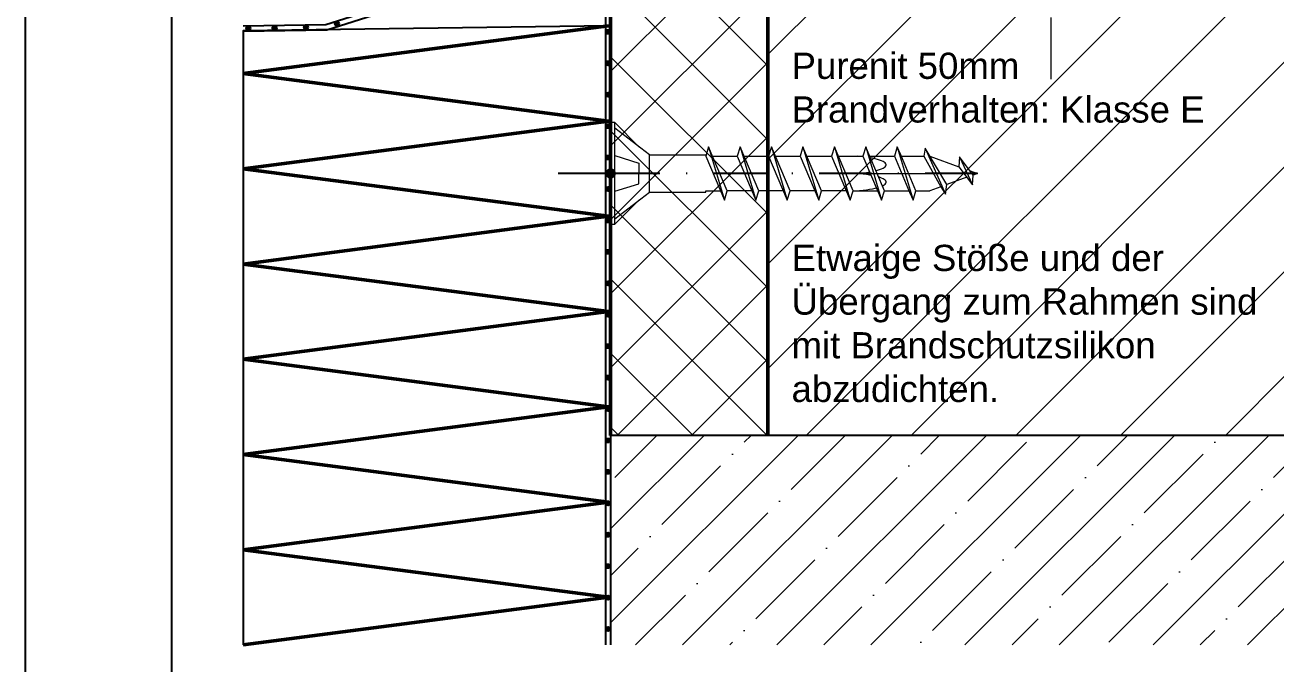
# Model space of a CAD drawing. Header units: millimetres. Extents: x 0 to 210, y 0 to 297.
# Drawn here: x 0 to 119.4, y 62.4 to 123.4 of the extents above; entities that cross this region are included whole.
import ezdxf

# ---------------------------------------------------------------- set-up
doc = ezdxf.new("R2010")
doc.units = ezdxf.units.MM
doc.linetypes.add('ACAD_ISO10W100', pattern=[18, 12, -3, 0, -3])
doc.linetypes.add('DASHDOT', pattern=[10, 5, -2.5, 0, -2.5])
for name, color, linetype, lineweight in [('AM_2', 5, 'Continuous', 50), ('AM_4', 3, 'Continuous', 25), ('AM_6', 2, 'Continuous', 35), ('AM_C', 50, 'Continuous', 50), ('Cent3', 70, 'ACAD_ISO10W100', 18), ('Cont2', 2, 'Continuous', 25), ('Cont3', 70, 'Continuous', 18)]:
    doc.layers.add(name, color=color, linetype=linetype, lineweight=lineweight)
doc.layers.add('BOUND_EXT', color=30, linetype='Continuous', plot=False)
doc.layers.add('BOUND_INT', color=30, linetype='Continuous', plot=False)
doc.styles.get("Standard").update_dxf_attribs({"font": 'ISOCP.SHX'})

# ---------------------------------------------------------------- blocks, each defined once
blk = doc.blocks.new('$$_IN')
at = {"layer": 'BOUND_INT'}
blk.add_line((14, 0), (14, 297), dxfattribs=at)
blk = doc.blocks.new('$$_EX')
at = {"layer": 'BOUND_EXT'}
blk.add_line((0, 297), (0, 0), dxfattribs=at)
blk = doc.blocks.new('CDWK_PTTYP4')
at = {"lineweight": 20}
h = blk.add_hatch(color=0, dxfattribs=at)
edge = h.paths.add_edge_path()
edge.add_arc((0, 0), 0.5, 0, 360)
blk = doc.blocks.new('SPAX 5x35mm')
at = {"layer": 'Cent3', "color": 0, "linetype": 'ByBlock', "lineweight": -2}
for p, q in [((736.79, 717.22, 2650), (739.09, 714.92, 2650)), ((740.1, 714.14, 2650), (736.79, 716.68, 2650)), ((740.1, 710.59, 2650), (740.1, 714.14, 2650)), ((745.74, 714.92, 2650), (747.24, 709.82, 2650)), ((746.12, 714.02, 2650), (748.46, 714.02, 2650)), ((748.74, 714.92, 2650), (750.24, 709.82, 2650)), ((749.12, 714.02, 2650), (751.46, 714.02, 2650)), ((751.74, 714.92, 2650), (753.24, 709.82, 2650)), ((752.12, 714.02, 2650), (754.46, 714.02, 2650)), ((754.74, 714.92, 2650), (756.24, 709.82, 2650)), ((755.12, 714.02, 2650), (757.46, 714.02, 2650)), ((757.74, 714.92, 2650), (759.24, 709.82, 2650)), ((758.12, 714.02, 2650), (759.98, 714.02, 2650)), ((760.14, 714, 2650), (759.95, 714.02, 2650)), ((759.98, 714.02, 2650), (760.46, 714.02, 2650)), ((760.48, 713.96, 2650), (760.14, 714, 2650)), ((760.74, 714.92, 2650), (760.46, 714.02, 2650)), ((760.46, 714.02, 2650), (761.91, 710.59, 2650)), ((760.74, 714.92, 2650), (762.24, 709.82, 2650)), ((761.07, 714.14, 2650), (760.74, 714.92, 2650)), ((762.52, 710.72, 2650), (761.07, 714.14, 2650)), ((761.12, 714.02, 2650), (763.46, 714.02, 2650)), ((761.36, 713.82, 2650), (761.19, 713.85, 2650)), ((761.62, 713.77, 2650), (761.36, 713.82, 2650)), ((763.74, 714.92, 2650), (763.46, 714.02, 2650)), ((763.46, 714.02, 2650), (764.91, 710.59, 2650)), ((763.74, 714.92, 2650), (765.24, 709.82, 2650)), ((764.07, 714.14, 2650), (763.74, 714.92, 2650)), ((765.52, 710.72, 2650), (764.07, 714.14, 2650)), ((764.12, 714.02, 2650), (766.26, 714.02, 2650)), ((766.39, 714.79, 2650), (766.26, 714.02, 2650)), ((766.26, 714.02, 2650), (767.9, 711.09, 2650)), ((766.39, 714.79, 2650), (768.33, 710.38, 2650)), ((766.86, 714.02, 2650), (769.62, 713.01, 2650)), ((769.68, 713.95, 2650), (770.93, 711.28, 2650)), ((761.85, 713.71, 2650), (761.62, 713.77, 2650)), ((761.71, 712.64, 2650), (761.85, 712.67, 2650)), ((762.05, 713.65, 2650), (761.85, 713.71, 2650)), ((761.85, 712.67, 2650), (762.05, 712.73, 2650)), ((762.23, 713.58, 2650), (762.05, 713.65, 2650)), ((762.05, 712.73, 2650), (762.23, 712.8, 2650)), ((762.38, 713.51, 2650), (762.23, 713.58, 2650)), ((762.23, 712.8, 2650), (762.38, 712.87, 2650)), ((762.5, 713.44, 2650), (762.38, 713.51, 2650)), ((762.38, 712.87, 2650), (762.5, 712.94, 2650)), ((762.6, 713.37, 2650), (762.5, 713.44, 2650)), ((762.5, 712.94, 2650), (762.6, 713.01, 2650)), ((762.66, 713.3, 2650), (762.6, 713.37, 2650)), ((762.6, 713.01, 2650), (762.66, 713.08, 2650)), ((762.69, 713.23, 2650), (762.66, 713.3, 2650)), ((762.66, 713.08, 2650), (762.69, 713.15, 2650)), ((762.69, 713.15, 2650), (762.69, 713.23, 2650)), ((759.95, 712.37, 2650), (760.14, 712.38, 2650)), ((760.14, 712.35, 2650), (759.95, 712.37, 2650)), ((759.98, 712.37, 2650), (761.16, 712.37, 2650)), ((760.14, 712.38, 2650), (760.48, 712.42, 2650)), ((760.48, 712.31, 2650), (760.14, 712.35, 2650)), ((760.48, 712.42, 2650), (760.79, 712.46, 2650)), ((760.79, 712.27, 2650), (760.48, 712.31, 2650)), ((760.79, 712.46, 2650), (761.09, 712.51, 2650)), ((761.09, 712.22, 2650), (760.79, 712.27, 2650)), ((761.23, 712.2, 2650), (761.09, 712.22, 2650)), ((761.16, 712.37, 2650), (761.82, 712.37, 2650)), ((761.82, 712.37, 2650), (764.16, 712.37, 2650)), ((762.05, 712, 2650), (761.97, 712.02, 2650)), ((762.23, 711.93, 2650), (762.05, 712, 2650)), ((762.38, 711.86, 2650), (762.23, 711.93, 2650)), ((762.5, 711.79, 2650), (762.38, 711.86, 2650)), ((762.6, 711.72, 2650), (762.5, 711.79, 2650)), ((762.66, 711.65, 2650), (762.6, 711.72, 2650)), ((762.6, 711.36, 2650), (762.66, 711.43, 2650)), ((762.69, 711.58, 2650), (762.66, 711.65, 2650)), ((762.66, 711.43, 2650), (762.69, 711.5, 2650)), ((762.69, 711.5, 2650), (762.69, 711.58, 2650)), ((764.16, 712.37, 2650), (764.82, 712.37, 2650)), ((764.82, 712.37, 2650), (767.19, 712.37, 2650)), ((767.19, 712.37, 2650), (767.85, 712.37, 2650)), ((767.85, 712.37, 2650), (770.11, 712.37, 2650)), ((770.38, 712, 2650), (768.48, 711.31, 2650)), ((770.11, 712.37, 2650), (770.87, 712.37, 2650)), ((770.87, 712.37, 2650), (771.39, 712.37, 2650)), ((736.79, 708.05, 2650), (740.1, 710.59, 2650)), ((749.86, 710.72, 2650), (747.52, 710.72, 2650)), ((752.86, 710.72, 2650), (750.52, 710.72, 2650)), ((755.86, 710.72, 2650), (753.52, 710.72, 2650)), ((758.86, 710.72, 2650), (756.52, 710.72, 2650)), ((759.54, 710.72, 2650), (759.52, 710.72, 2650)), ((759.52, 710.72, 2650), (759.98, 710.72, 2650)), ((759.95, 710.72, 2650), (760.14, 710.73, 2650)), ((759.98, 710.72, 2650), (761.86, 710.72, 2650)), ((760.14, 710.73, 2650), (760.48, 710.77, 2650)), ((760.48, 710.77, 2650), (760.79, 710.81, 2650)), ((760.79, 710.81, 2650), (761.09, 710.86, 2650)), ((761.09, 710.86, 2650), (761.36, 710.91, 2650)), ((761.36, 710.91, 2650), (761.62, 710.96, 2650)), ((761.62, 710.96, 2650), (761.74, 710.99, 2650)), ((761.91, 710.59, 2650), (762.24, 709.82, 2650)), ((762.24, 709.82, 2650), (762.52, 710.72, 2650)), ((762.32, 711.19, 2650), (762.38, 711.22, 2650)), ((762.38, 711.22, 2650), (762.5, 711.29, 2650)), ((762.5, 711.29, 2650), (762.6, 711.36, 2650)), ((762.52, 710.72, 2650), (764.86, 710.72, 2650)), ((764.91, 710.59, 2650), (765.24, 709.82, 2650)), ((765.24, 709.82, 2650), (765.52, 710.72, 2650)), ((765.52, 710.72, 2650), (766.86, 710.72, 2650)), ((767.9, 711.09, 2650), (766.86, 710.72, 2650)), ((767.9, 711.09, 2650), (768.33, 710.38, 2650)), ((736.79, 707.52, 2650), (739.09, 709.82, 2650))]:
    blk.add_line(p, q, dxfattribs=at)
at = {"layer": 'Cent3', "color": 0, "linetype": 'ByBlock', "lineweight": -2, "elevation": 2650}
for points in [[(736.39, 708.63), (736.39, 707.52), (736.79, 707.52), (736.79, 708.84), (736.79, 717.22), (736.39, 717.22), (736.39, 708.63)], [(736.79, 714.07), (739.09, 713.34), (739.09, 712.37)], [(740.1, 714.14), (745.46, 714.14), (745.46, 714.02)], [(745.74, 714.92), (745.46, 714.02), (747.24, 709.82)], [(747.24, 709.82), (747.52, 710.72), (745.74, 714.92)], [(748.74, 714.92), (748.46, 714.02), (750.24, 709.82)], [(750.24, 709.82), (750.52, 710.72), (748.74, 714.92)], [(751.74, 714.92), (751.46, 714.02), (753.24, 709.82)], [(753.24, 709.82), (753.52, 710.72), (751.74, 714.92)], [(754.74, 714.92), (754.46, 714.02), (756.24, 709.82)], [(756.24, 709.82), (756.52, 710.72), (754.74, 714.92)], [(757.74, 714.92), (757.46, 714.02), (759.24, 709.82)], [(759.24, 709.82), (759.52, 710.72), (757.74, 714.92)], [(768.33, 710.38), (768.48, 711.31), (766.39, 714.79)], [(769.68, 713.95), (769.62, 713.01), (770.93, 711.28)], [(770.93, 711.28), (770.99, 712.22), (769.68, 713.95)], [(770.68, 712.63), (771.39, 712.37), (770.99, 712.22)], [(736.79, 710.67), (739.09, 711.39), (739.09, 712.37)], [(740.1, 710.59), (745.46, 710.59), (745.46, 710.72), (746.86, 710.72)]]:
    blk.add_lwpolyline(points, dxfattribs=at)
at = {"layer": 'Cent3', "color": 0, "linetype": 'DASHDOT', "lineweight": -3, "elevation": 2500}
blk.add_lwpolyline([(771.39, 712.37), (736.39, 712.37), (728.89, 712.37)], dxfattribs=at)
at = {"layer": 'Cent3', "color": 0, "linetype": 'ByBlock', "lineweight": -2}
blk.add_blockref('CDWK_PTTYP4', (736.39, 712.37), dxfattribs=at)
blk = doc.blocks.new('*U132')
at = {"layer": 'AM_2'}
for p, q in [((-34.87, 54.54), (0, 59.09)), ((0, 50), (-34.87, 54.54)), ((-34.87, 45.45), (0, 50)), ((0, 40.91), (-34.87, 45.45)), ((-34.87, 36.36), (0, 40.91)), ((0, 31.82), (-34.87, 36.36)), ((-34.87, 27.27), (0, 31.82)), ((0, 22.73), (-34.87, 27.27)), ((-34.87, 18.18), (0, 22.73)), ((0, 13.64), (-34.87, 18.18)), ((-34.87, 9.09), (0, 13.64)), ((0, 4.55), (-34.87, 9.09)), ((-34.87, 0), (0, 4.55))]:
    blk.add_line(p, q, dxfattribs=at)
blk = doc.blocks.new('*U135')
at = {"layer": 'AM_4'}
h = blk.add_hatch(color=256, dxfattribs=at)
edge = h.paths.add_edge_path()
edge.add_arc((40.22, 29.04), 0.2, 0, 360)
h = blk.add_hatch(color=256, dxfattribs=at)
edge = h.paths.add_edge_path()
edge.add_arc((40.22, 26.04), 0.2, 0, 360)
h = blk.add_hatch(color=256, dxfattribs=at)
edge = h.paths.add_edge_path()
edge.add_arc((40.22, 23.04), 0.2, 0, 360)
h = blk.add_hatch(color=256, dxfattribs=at)
edge = h.paths.add_edge_path()
edge.add_arc((40.22, 20.04), 0.2, 0, 360)
h = blk.add_hatch(color=256, dxfattribs=at)
edge = h.paths.add_edge_path()
edge.add_arc((40.22, 17.04), 0.2, 0, 360)
h = blk.add_hatch(color=256, dxfattribs=at)
edge = h.paths.add_edge_path()
edge.add_arc((40.16, 14.06), 0.2, 0, 360)
h = blk.add_hatch(color=256, dxfattribs=at)
edge = h.paths.add_edge_path()
edge.add_arc((35.49, 11.39), 0.2, 0, 360)
h = blk.add_hatch(color=256, dxfattribs=at)
edge = h.paths.add_edge_path()
edge.add_arc((38.35, 11.67), 0.2, 0, 360)
h = blk.add_hatch(color=256, dxfattribs=at)
edge = h.paths.add_edge_path()
edge.add_arc((33.3, 9.8), 0.2, 0, 360)
h = blk.add_hatch(color=256, dxfattribs=at)
edge = h.paths.add_edge_path()
edge.add_arc((31.32, 7.69), 0.2, 0, 360)
h = blk.add_hatch(color=256, dxfattribs=at)
edge = h.paths.add_edge_path()
edge.add_arc((25.61, 5.88), 0.2, 0, 360)
h = blk.add_hatch(color=256, dxfattribs=at)
edge = h.paths.add_edge_path()
edge.add_arc((28.46, 6.78), 0.2, 0, 360)
h = blk.add_hatch(color=256, dxfattribs=at)
edge = h.paths.add_edge_path()
edge.add_arc((22.75, 4.97), 0.2, 0, 360)
h = blk.add_hatch(color=256, dxfattribs=at)
edge = h.paths.add_edge_path()
edge.add_arc((19.89, 4.06), 0.2, 0, 360)
h = blk.add_hatch(color=256, dxfattribs=at)
edge = h.paths.add_edge_path()
edge.add_arc((14.17, 2.24), 0.2, 0, 360)
h = blk.add_hatch(color=256, dxfattribs=at)
edge = h.paths.add_edge_path()
edge.add_arc((17.03, 3.15), 0.2, 0, 360)
h = blk.add_hatch(color=256, dxfattribs=at)
edge = h.paths.add_edge_path()
edge.add_arc((11.31, 1.34), 0.2, 0, 360)
h = blk.add_hatch(color=256, dxfattribs=at)
edge = h.paths.add_edge_path()
edge.add_arc((0, 0), 0.2, 0, 360)
h = blk.add_hatch(color=256, dxfattribs=at)
edge = h.paths.add_edge_path()
edge.add_arc((2.5, 0.04), 0.2, 0, 360)
h = blk.add_hatch(color=256, dxfattribs=at)
edge = h.paths.add_edge_path()
edge.add_arc((5.5, 0.08), 0.2, 0, 360)
h = blk.add_hatch(color=256, dxfattribs=at)
edge = h.paths.add_edge_path()
edge.add_arc((8.45, 0.43), 0.2, 0, 360)
for points in [[(-0.5, -0.26), (7.47, -0.14), (32.09, 7.67), (34.57, 11.14), (38.26, 11.14), (40.47, 14.05), (40.47, 31.14)], [(-0.5, 0.24), (7.39, 0.35), (31.78, 8.1), (34.31, 11.64), (38.01, 11.64), (39.97, 14.22), (39.97, 31.14)]]:
    blk.add_lwpolyline(points, dxfattribs=at)
for centre in [(40.22, 29.04), (40.22, 26.04), (40.22, 23.04), (40.22, 20.04), (40.22, 17.04), (40.16, 14.06), (35.49, 11.39), (38.35, 11.67), (33.3, 9.8), (31.32, 7.69), (25.61, 5.88), (28.46, 6.78), (22.75, 4.97), (19.89, 4.06), (14.17, 2.24), (17.03, 3.15), (11.31, 1.34), (0, 0), (2.5, 0.04), (5.5, 0.08), (8.45, 0.43)]:
    blk.add_circle(centre, 0.2, dxfattribs=at)
blk = doc.blocks.new('*U136')
at = {"layer": 'AM_4'}
h = blk.add_hatch(color=256, dxfattribs=at)
edge = h.paths.add_edge_path()
edge.add_arc((0, 0), 0.2, 0, 360)
h = blk.add_hatch(color=256, dxfattribs=at)
edge = h.paths.add_edge_path()
edge.add_arc((0, -2.5), 0.2, 0, 360)
h = blk.add_hatch(color=256, dxfattribs=at)
edge = h.paths.add_edge_path()
edge.add_arc((0, -5.5), 0.2, 0, 360)
h = blk.add_hatch(color=256, dxfattribs=at)
edge = h.paths.add_edge_path()
edge.add_arc((0, -8.5), 0.2, 0, 360)
h = blk.add_hatch(color=256, dxfattribs=at)
edge = h.paths.add_edge_path()
edge.add_arc((0, -11.5), 0.2, 0, 360)
h = blk.add_hatch(color=256, dxfattribs=at)
edge = h.paths.add_edge_path()
edge.add_arc((0, -14.5), 0.2, 0, 360)
h = blk.add_hatch(color=256, dxfattribs=at)
edge = h.paths.add_edge_path()
edge.add_arc((-0.6, -17.3), 0.2, 0, 360)
h = blk.add_hatch(color=256, dxfattribs=at)
edge = h.paths.add_edge_path()
edge.add_arc((-5.63, -19.25), 0.2, 0, 360)
h = blk.add_hatch(color=256, dxfattribs=at)
edge = h.paths.add_edge_path()
edge.add_arc((-2.63, -19.25), 0.2, 0, 360)
h = blk.add_hatch(color=256, dxfattribs=at)
edge = h.paths.add_edge_path()
edge.add_arc((-5.9, -21.98), 0.2, 0, 360)
h = blk.add_hatch(color=256, dxfattribs=at)
edge = h.paths.add_edge_path()
edge.add_arc((-5.9, -24.98), 0.2, 0, 360)
h = blk.add_hatch(color=256, dxfattribs=at)
edge = h.paths.add_edge_path()
edge.add_arc((-5.9, -27.98), 0.2, 0, 360)
h = blk.add_hatch(color=256, dxfattribs=at)
edge = h.paths.add_edge_path()
edge.add_arc((-5.9, -30.98), 0.2, 0, 360)
h = blk.add_hatch(color=256, dxfattribs=at)
edge = h.paths.add_edge_path()
edge.add_arc((-5.9, -33.98), 0.2, 0, 360)
h = blk.add_hatch(color=256, dxfattribs=at)
edge = h.paths.add_edge_path()
edge.add_arc((-5.9, -36.98), 0.2, 0, 360)
h = blk.add_hatch(color=256, dxfattribs=at)
edge = h.paths.add_edge_path()
edge.add_arc((-5.9, -39.98), 0.2, 0, 360)
h = blk.add_hatch(color=256, dxfattribs=at)
edge = h.paths.add_edge_path()
edge.add_arc((-5.9, -42.98), 0.2, 0, 360)
h = blk.add_hatch(color=256, dxfattribs=at)
edge = h.paths.add_edge_path()
edge.add_arc((-5.9, -45.98), 0.2, 0, 360)
h = blk.add_hatch(color=256, dxfattribs=at)
edge = h.paths.add_edge_path()
edge.add_arc((-5.9, -48.98), 0.2, 0, 360)
h = blk.add_hatch(color=256, dxfattribs=at)
edge = h.paths.add_edge_path()
edge.add_arc((-5.9, -51.98), 0.2, 0, 360)
h = blk.add_hatch(color=256, dxfattribs=at)
edge = h.paths.add_edge_path()
edge.add_arc((-5.9, -54.98), 0.2, 0, 360)
h = blk.add_hatch(color=256, dxfattribs=at)
edge = h.paths.add_edge_path()
edge.add_arc((-5.9, -57.98), 0.2, 0, 360)
h = blk.add_hatch(color=256, dxfattribs=at)
edge = h.paths.add_edge_path()
edge.add_arc((-5.9, -60.98), 0.2, 0, 360)
h = blk.add_hatch(color=256, dxfattribs=at)
edge = h.paths.add_edge_path()
edge.add_arc((-5.9, -63.98), 0.2, 0, 360)
h = blk.add_hatch(color=256, dxfattribs=at)
edge = h.paths.add_edge_path()
edge.add_arc((-5.9, -66.98), 0.2, 0, 360)
h = blk.add_hatch(color=256, dxfattribs=at)
edge = h.paths.add_edge_path()
edge.add_arc((-5.9, -69.98), 0.2, 0, 360)
h = blk.add_hatch(color=256, dxfattribs=at)
edge = h.paths.add_edge_path()
edge.add_arc((-5.9, -72.98), 0.2, 0, 360)
h = blk.add_hatch(color=256, dxfattribs=at)
edge = h.paths.add_edge_path()
edge.add_arc((-5.9, -75.98), 0.2, 0, 360)
h = blk.add_hatch(color=256, dxfattribs=at)
edge = h.paths.add_edge_path()
edge.add_arc((-5.9, -78.98), 0.2, 0, 360)
h = blk.add_hatch(color=256, dxfattribs=at)
edge = h.paths.add_edge_path()
edge.add_arc((-5.9, -81.98), 0.2, 0, 360)
h = blk.add_hatch(color=256, dxfattribs=at)
edge = h.paths.add_edge_path()
edge.add_arc((-5.9, -84.98), 0.2, 0, 360)
h = blk.add_hatch(color=256, dxfattribs=at)
edge = h.paths.add_edge_path()
edge.add_arc((-5.9, -87.98), 0.2, 0, 360)
for points in [[(-0.25, 0.5), (-0.25, -16.43), (-2.2, -19), (-6.15, -19), (-6.15, -89.5)], [(0.25, 0.5), (0.25, -16.59), (-1.95, -19.5), (-5.65, -19.5), (-5.65, -89.5)]]:
    blk.add_lwpolyline(points, dxfattribs=at)
for centre in [(0, 0), (0, -2.5), (0, -5.5), (0, -8.5), (0, -11.5), (0, -14.5), (-0.6, -17.3), (-5.63, -19.25), (-2.63, -19.25), (-5.9, -21.98), (-5.9, -24.98), (-5.9, -27.98), (-5.9, -30.98), (-5.9, -33.98), (-5.9, -36.98), (-5.9, -39.98), (-5.9, -42.98), (-5.9, -45.98), (-5.9, -48.98), (-5.9, -51.98), (-5.9, -54.98), (-5.9, -57.98), (-5.9, -60.98), (-5.9, -63.98), (-5.9, -66.98), (-5.9, -69.98), (-5.9, -72.98), (-5.9, -75.98), (-5.9, -78.98), (-5.9, -81.98), (-5.9, -84.98), (-5.9, -87.98)]:
    blk.add_circle(centre, 0.2, dxfattribs=at)

msp = doc.modelspace()

# ---------------------------------------------------------------- hatches: boundary and pattern name
at = {"layer": 'Cent3'}
h = msp.add_hatch(dxfattribs=at)
h.set_pattern_fill('_U', color=2, scale=5, angle=45, style=0, double=1, pattern_type=0)
h.set_pattern_definition([(45, (-968.72, 211.609), (-3.535534, 3.535534), []), (135, (-968.72, 211.609), (-3.535534, -3.535534), [])])
h.paths.add_polyline_path([(55.877, 84.257), (70.877, 84.257), (70.877, 134.257), (55.877, 134.257)])
h = msp.add_hatch(dxfattribs=at)
h.set_pattern_fill('JIS_WOOD', color=2, scale=10, style=0, double=1)
h.set_pattern_definition([(45, (490.3474, -469.932), (-5, 5), [])])
h.paths.add_polyline_path([(70.877, 84.257), (120.877, 84.257), (120.877, 134.257), (70.877, 134.257)])
h = msp.add_hatch(dxfattribs=at)
h.set_pattern_fill('ANSI35', color=256, style=0)
h.set_pattern_definition([(45, (-289.4725, -18.553), (-4.49013, 4.49013), []), (45, (-284.9824, -18.553), (-4.49013, 4.49013), [7.9375, -1.5875, 0, -1.5875])])
h.paths.add_polyline_path([(163.487, 84.257), (55.877, 84.257), (55.877, 64.257), (163.487, 64.257)])

# ---------------------------------------------------------------- linework, layer by layer
at = {"layer": 'AM_C', "color": 2, "linetype": 'Continuous'}
for points in [[(120.877, 134.257), (55.877, 134.257), (55.877, 84.257)], [(70.877, 84.257), (70.877, 134.257)]]:
    msp.add_lwpolyline(points, dxfattribs=at)
at = {"layer": 'Cent3', "ltscale": 0.5}
msp.add_line((97.879, 224.257), (97.879, 118.252), dxfattribs=at)
at = {"layer": 'Cont2'}
for points in [[(55.677, 123.347), (20.816, 122.857), (20.816, 64.257)], [(164.487, 84.257), (55.877, 84.257), (55.877, 64.257)]]:
    msp.add_lwpolyline(points, dxfattribs=at)

# ---------------------------------------------------------------- block references
at = {"layer": 'BOUND_INT'}
msp.add_blockref('$$_IN', (0, 0), dxfattribs=at)
at = {"layer": 'Cent3'}
for name, p in [('*U132', (55.677, 64.257)), ('SPAX 5x35mm', (-680.514, -603.109, -2650))]:
    msp.add_blockref(name, p, dxfattribs=at)
at = {"layer": 'Cont3'}
for name, p in [('$$_EX', (0, 0)), ('*U135', (21.312, 123.114)), ('*U136', (61.527, 153.757))]:
    msp.add_blockref(name, p, dxfattribs=at)

# ---------------------------------------------------------------- texts
at = {"layer": 'AM_6', "insert": (73.138, 120.785), "char_height": 3, "attachment_point": 1}
msp.add_mtext_dynamic_manual_height_columns('{\\fSwis721 Lt BT|b0|i0|c0|p34;\\H0.83333x;Purenit 50mm\\PBrandverhalten: Klasse E\\H1.2x;\\P\\P\\P\\H0.83333x;Etwaige Stöße und der Übergang zum Rahmen sind mit Brandschutzsilikon abzudichten.}', width=46.55319, gutter_width=12.5, heights=[0], dxfattribs=at)

doc.saveas('drawing.dxf')
